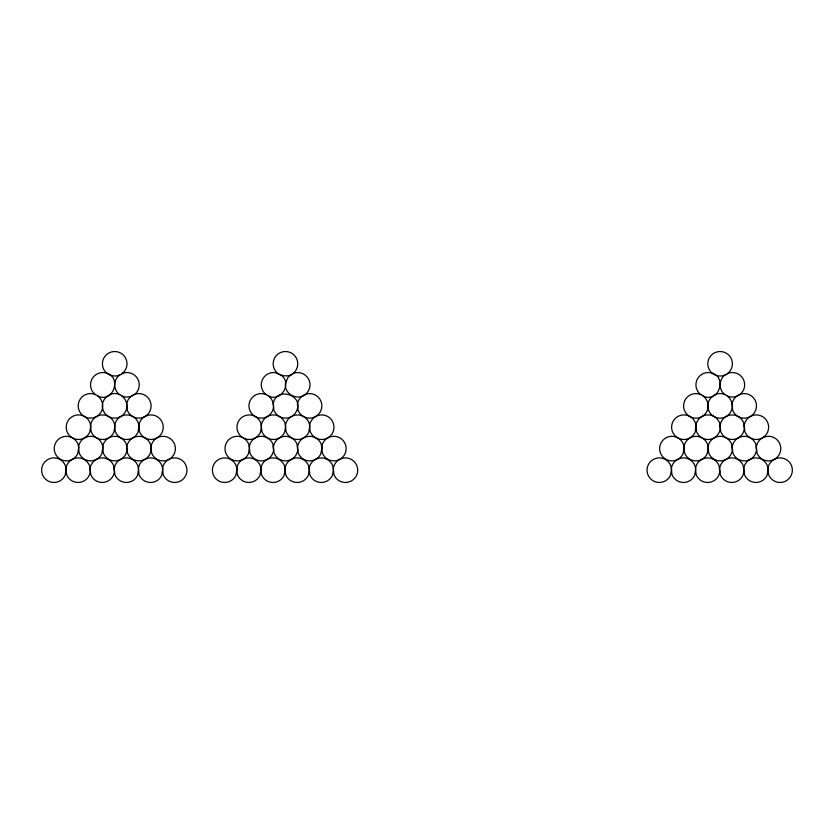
<?xml version="1.0" encoding="UTF-8"?>
<svg xmlns="http://www.w3.org/2000/svg" width="834" height="834" viewBox="0 0 834 834"><rect width="100%" height="100%" fill="white"/><g stroke="black" fill="none" stroke-linecap="round" stroke-linejoin="round"><path stroke-width="1.25" d="M119.783 374.841C113.372 379.272 113.049 389.53 119.168 394.346C125.454 396.942 128.728 404.709 125.861 410.933A12.302 12.302 0 0 1 103.145 410.224C99.037 400.539 110.296 389.968 119.71 394.67M121.889 373.799L124.224 371.599A12.302 12.302 0 0 0 122.494 354.294A12.302 12.302 0 0 0 105.188 356.024A12.302 12.302 0 0 0 106.919 373.33C111.391 376.958 118.094 376.874 122.608 373.33A12.302 12.302 0 0 1 136.474 392.616C133.013 396.807 126.872 398.245 121.9 396.035M725.173 374.841C718.762 379.272 718.449 389.53 724.569 394.346C730.845 396.942 734.129 404.709 731.251 410.933A12.302 12.302 0 0 1 708.535 410.224C704.438 400.539 715.687 389.968 725.1 394.67M727.279 373.799L729.625 371.599A12.302 12.302 0 0 0 727.884 354.294A12.302 12.302 0 0 0 710.578 356.024A12.302 12.302 0 0 0 712.319 373.33C716.781 376.958 723.495 376.874 727.999 373.33A12.302 12.302 0 0 1 741.874 392.616C738.403 396.807 732.262 398.245 727.3 396.035M700.956 394.67L697.881 393.742A12.302 12.302 0 0 0 683.974 402.843A12.302 12.302 0 0 0 691.834 417.48A12.302 12.302 0 0 0 707.107 410.933C709.974 404.709 706.7 396.942 700.424 394.346A12.302 12.302 0 0 1 710.193 372.694C727.853 375.175 719.45 403.802 703.145 396.035M266.317 394.67L263.242 393.742A12.302 12.302 0 0 0 249.335 402.843A12.302 12.302 0 0 0 257.195 417.48A12.302 12.302 0 0 0 272.468 410.933C275.335 404.709 272.061 396.942 265.775 394.346A12.302 12.302 0 0 1 275.554 372.694C281.558 376.134 289.992 378.104 294.975 371.599A12.302 12.302 0 0 0 293.245 354.294A12.302 12.302 0 0 0 275.939 356.024A12.302 12.302 0 0 0 277.67 373.33L281.35 375.31C292.453 383.598 280.87 402.29 268.506 396.035M95.556 394.67L92.491 393.742A12.302 12.302 0 0 0 78.584 402.843A12.302 12.302 0 0 0 86.444 417.48A12.302 12.302 0 0 0 101.706 410.933C104.584 404.709 101.3 396.942 95.024 394.346A12.302 12.302 0 0 1 104.792 372.694C122.452 375.175 114.05 403.802 97.755 396.035M65.949 468.197L66.584 474.536A12.302 12.302 0 0 0 89.29 475.244L90.218 472.169L89.582 465.841A12.302 12.302 0 0 0 66.876 465.132L65.949 468.197M66.178 468.958L65.146 475.244A12.302 12.302 0 0 1 46.151 479.706A12.302 12.302 0 0 1 46.756 460.201A12.302 12.302 0 0 1 65.438 465.841L66.178 468.958M78.521 446.617L79.157 452.945A12.302 12.302 0 0 0 101.873 453.654L102.895 447.378L102.165 444.251A12.302 12.302 0 0 0 79.449 443.542L78.521 446.617M78.75 447.378L77.718 453.654A12.302 12.302 0 0 1 58.724 458.116A12.302 12.302 0 0 1 59.339 438.611A12.302 12.302 0 0 1 78.021 444.251L78.75 447.378M90.51 425.215L91.146 431.553A12.302 12.302 0 0 0 113.862 432.262L114.883 425.976L114.154 422.859A12.302 12.302 0 0 0 91.438 422.15L90.51 425.215M90.739 425.976L89.707 432.262A12.302 12.302 0 0 1 70.713 436.724A12.302 12.302 0 0 1 71.328 417.219A12.302 12.302 0 0 1 90.009 422.859L90.739 425.976M90.093 468.197L90.729 474.536A12.302 12.302 0 0 0 113.434 475.244L114.362 472.169L113.737 465.841A12.302 12.302 0 0 0 91.021 465.132L90.093 468.197M102.676 446.617L103.301 452.945A12.302 12.302 0 0 0 126.017 453.654L126.945 450.579L126.309 444.251A12.302 12.302 0 0 0 103.593 443.542L102.676 446.617M114.654 425.215L115.29 431.553A12.302 12.302 0 0 0 138.006 432.262L139.028 425.976L138.298 422.859A12.302 12.302 0 0 0 115.582 422.15L114.654 425.215M114.237 468.197L114.873 474.536A12.302 12.302 0 0 0 137.589 475.244L138.611 468.958L137.881 465.841A12.302 12.302 0 0 0 115.165 465.132L114.237 468.197M126.664 403.885L127.289 410.224A12.302 12.302 0 0 0 142.124 417.709A12.302 12.302 0 0 0 150.881 403.583A12.302 12.302 0 0 0 137.568 393.638C132.168 394.211 127.571 398.527 126.664 403.885M126.82 446.617L127.456 452.945A12.302 12.302 0 0 0 150.162 453.654L151.09 450.579L150.454 444.251A12.302 12.302 0 0 0 127.748 443.542L126.82 446.617M138.809 425.215L139.445 431.553A12.302 12.302 0 0 0 158.116 437.193A12.302 12.302 0 0 0 158.731 417.688A12.302 12.302 0 0 0 139.737 422.15L138.809 425.215M138.392 468.197L139.017 474.536A12.302 12.302 0 0 0 161.733 475.244L162.755 468.958L162.025 465.841A12.302 12.302 0 0 0 139.309 465.132L138.392 468.197M150.964 446.617L151.6 452.945A12.302 12.302 0 0 0 170.282 458.585A12.302 12.302 0 0 0 170.887 439.08A12.302 12.302 0 0 0 151.892 443.542L150.964 446.617M162.536 468.197L163.172 474.536A12.302 12.302 0 0 0 181.854 480.175A12.302 12.302 0 0 0 182.458 460.67A12.302 12.302 0 0 0 163.464 465.132L162.536 468.197M236.7 468.197L237.336 474.536A12.302 12.302 0 0 0 260.041 475.244L261.073 468.958L260.333 465.841A12.302 12.302 0 0 0 237.627 465.132L236.7 468.197M236.929 468.958L235.897 475.244A12.302 12.302 0 0 1 216.903 479.706A12.302 12.302 0 0 1 217.507 460.201A12.302 12.302 0 0 1 236.189 465.841L236.929 468.958M249.272 446.617L249.908 452.945A12.302 12.302 0 0 0 272.624 453.654L273.552 450.579L272.916 444.251A12.302 12.302 0 0 0 250.2 443.542L249.272 446.617M249.502 447.378L248.48 453.654A12.302 12.302 0 0 1 229.475 458.116A12.302 12.302 0 0 1 230.09 438.611A12.302 12.302 0 0 1 248.772 444.251L249.502 447.378M261.261 425.215L261.897 431.553A12.302 12.302 0 0 0 284.613 432.262L285.635 425.976L284.905 422.859A12.302 12.302 0 0 0 262.189 422.15L261.261 425.215M261.49 425.976L260.469 432.262A12.302 12.302 0 0 1 241.464 436.724A12.302 12.302 0 0 1 242.079 417.219A12.302 12.302 0 0 1 260.761 422.859L261.49 425.976M260.844 468.197L261.48 474.536A12.302 12.302 0 0 0 284.196 475.244L285.218 468.958L284.488 465.841A12.302 12.302 0 0 0 261.772 465.132L260.844 468.197M273.26 403.885L273.896 410.224A12.302 12.302 0 0 0 296.612 410.933C304.379 394.732 275.752 386.1 273.26 403.885M273.427 446.617L274.052 452.945A12.302 12.302 0 0 0 296.768 453.654L297.696 450.579L297.06 444.251A12.302 12.302 0 0 0 274.355 443.542L273.427 446.617M285.572 382.848C283.091 394.68 300 402.311 307.225 392.616A12.302 12.302 0 0 0 293.359 373.33L288.189 377.041L285.572 382.848M285.416 425.215L286.041 431.553A12.302 12.302 0 0 0 308.757 432.262L309.789 425.976L309.049 422.859A12.302 12.302 0 0 0 286.343 422.15L285.416 425.215M284.988 468.197L285.624 474.536A12.302 12.302 0 0 0 308.34 475.244L309.362 468.958L308.632 465.841A12.302 12.302 0 0 0 285.916 465.132L284.988 468.197M297.415 403.885L298.04 410.224A12.302 12.302 0 0 0 312.875 417.709A12.302 12.302 0 0 0 321.632 403.583A12.302 12.302 0 0 0 308.319 393.638C302.919 394.211 298.322 398.527 297.415 403.885M297.571 446.617L298.207 452.945A12.302 12.302 0 0 0 320.913 453.654L321.945 447.378L321.205 444.251A12.302 12.302 0 0 0 298.499 443.542L297.571 446.617M309.56 425.215L310.196 431.553A12.302 12.302 0 0 0 328.877 437.193A12.302 12.302 0 0 0 329.482 417.688A12.302 12.302 0 0 0 310.488 422.15L309.56 425.215M309.143 468.197L309.768 474.536A12.302 12.302 0 0 0 332.485 475.244L333.517 468.958L332.776 465.841A12.302 12.302 0 0 0 310.071 465.132L309.143 468.197M321.716 446.617L322.351 452.945A12.302 12.302 0 0 0 341.033 458.585A12.302 12.302 0 0 0 341.638 439.08A12.302 12.302 0 0 0 322.643 443.542L321.716 446.617M333.287 468.197L333.923 474.536A12.302 12.302 0 0 0 352.605 480.175A12.302 12.302 0 0 0 353.209 460.67A12.302 12.302 0 0 0 334.215 465.132L333.287 468.197M671.339 468.197L671.975 474.536A12.302 12.302 0 0 0 694.691 475.244L695.712 468.958L694.983 465.841A12.302 12.302 0 0 0 672.267 465.132L671.339 468.197M671.568 468.958L670.536 475.244A12.302 12.302 0 0 1 651.542 479.706A12.302 12.302 0 0 1 652.146 460.201A12.302 12.302 0 0 1 670.828 465.841L671.568 468.958M683.922 446.617L684.547 452.945A12.302 12.302 0 0 0 707.263 453.654L708.295 447.378L707.555 444.251A12.302 12.302 0 0 0 684.85 443.542L683.922 446.617M684.141 447.378L683.119 453.654A12.302 12.302 0 0 1 664.125 458.116A12.302 12.302 0 0 1 664.729 438.611A12.302 12.302 0 0 1 683.411 444.251L684.141 447.378M695.91 425.215L696.536 431.553A12.302 12.302 0 0 0 719.252 432.262L720.18 429.187L719.544 422.859A12.302 12.302 0 0 0 696.828 422.15L695.91 425.215M696.129 425.976L695.108 432.262A12.302 12.302 0 0 1 676.113 436.724A12.302 12.302 0 0 1 676.718 417.219A12.302 12.302 0 0 1 695.4 422.859L696.129 425.976M695.483 468.197L696.119 474.536A12.302 12.302 0 0 0 718.835 475.244L719.763 472.169L719.127 465.841A12.302 12.302 0 0 0 696.411 465.132L695.483 468.197M708.066 446.617L708.702 452.945A12.302 12.302 0 0 0 731.408 453.654L732.335 450.579L731.699 444.251A12.302 12.302 0 0 0 708.994 443.542L708.066 446.617M720.055 425.215L720.691 431.553A12.302 12.302 0 0 0 743.396 432.262L744.324 429.187L743.688 422.859A12.302 12.302 0 0 0 720.983 422.15L720.055 425.215M719.638 468.197L720.263 474.536A12.302 12.302 0 0 0 742.979 475.244L743.907 472.169L743.271 465.841A12.302 12.302 0 0 0 720.566 465.132L719.638 468.197M732.054 403.885L732.69 410.224A12.302 12.302 0 0 0 747.525 417.709A12.302 12.302 0 0 0 756.271 403.583A12.302 12.302 0 0 0 742.969 393.638C737.558 394.211 732.961 398.527 732.054 403.885M732.21 446.617L732.846 452.945A12.302 12.302 0 0 0 755.552 453.654L756.48 450.579L755.854 444.251A12.302 12.302 0 0 0 733.138 443.542L732.21 446.617M744.199 425.215L744.835 431.553A12.302 12.302 0 0 0 763.517 437.193A12.302 12.302 0 0 0 764.121 417.688A12.302 12.302 0 0 0 745.127 422.15L744.199 425.215M743.782 468.197L744.418 474.536A12.302 12.302 0 0 0 767.124 475.244L768.156 468.958L767.416 465.841A12.302 12.302 0 0 0 744.71 465.132L743.782 468.197M756.355 446.617L756.991 452.945A12.302 12.302 0 0 0 775.672 458.585A12.302 12.302 0 0 0 776.277 439.08A12.302 12.302 0 0 0 757.282 443.542L756.355 446.617M767.926 468.197L768.562 474.536A12.302 12.302 0 0 0 787.244 480.175A12.302 12.302 0 0 0 787.849 460.67A12.302 12.302 0 0 0 768.854 465.132L767.926 468.197"/></g></svg>
